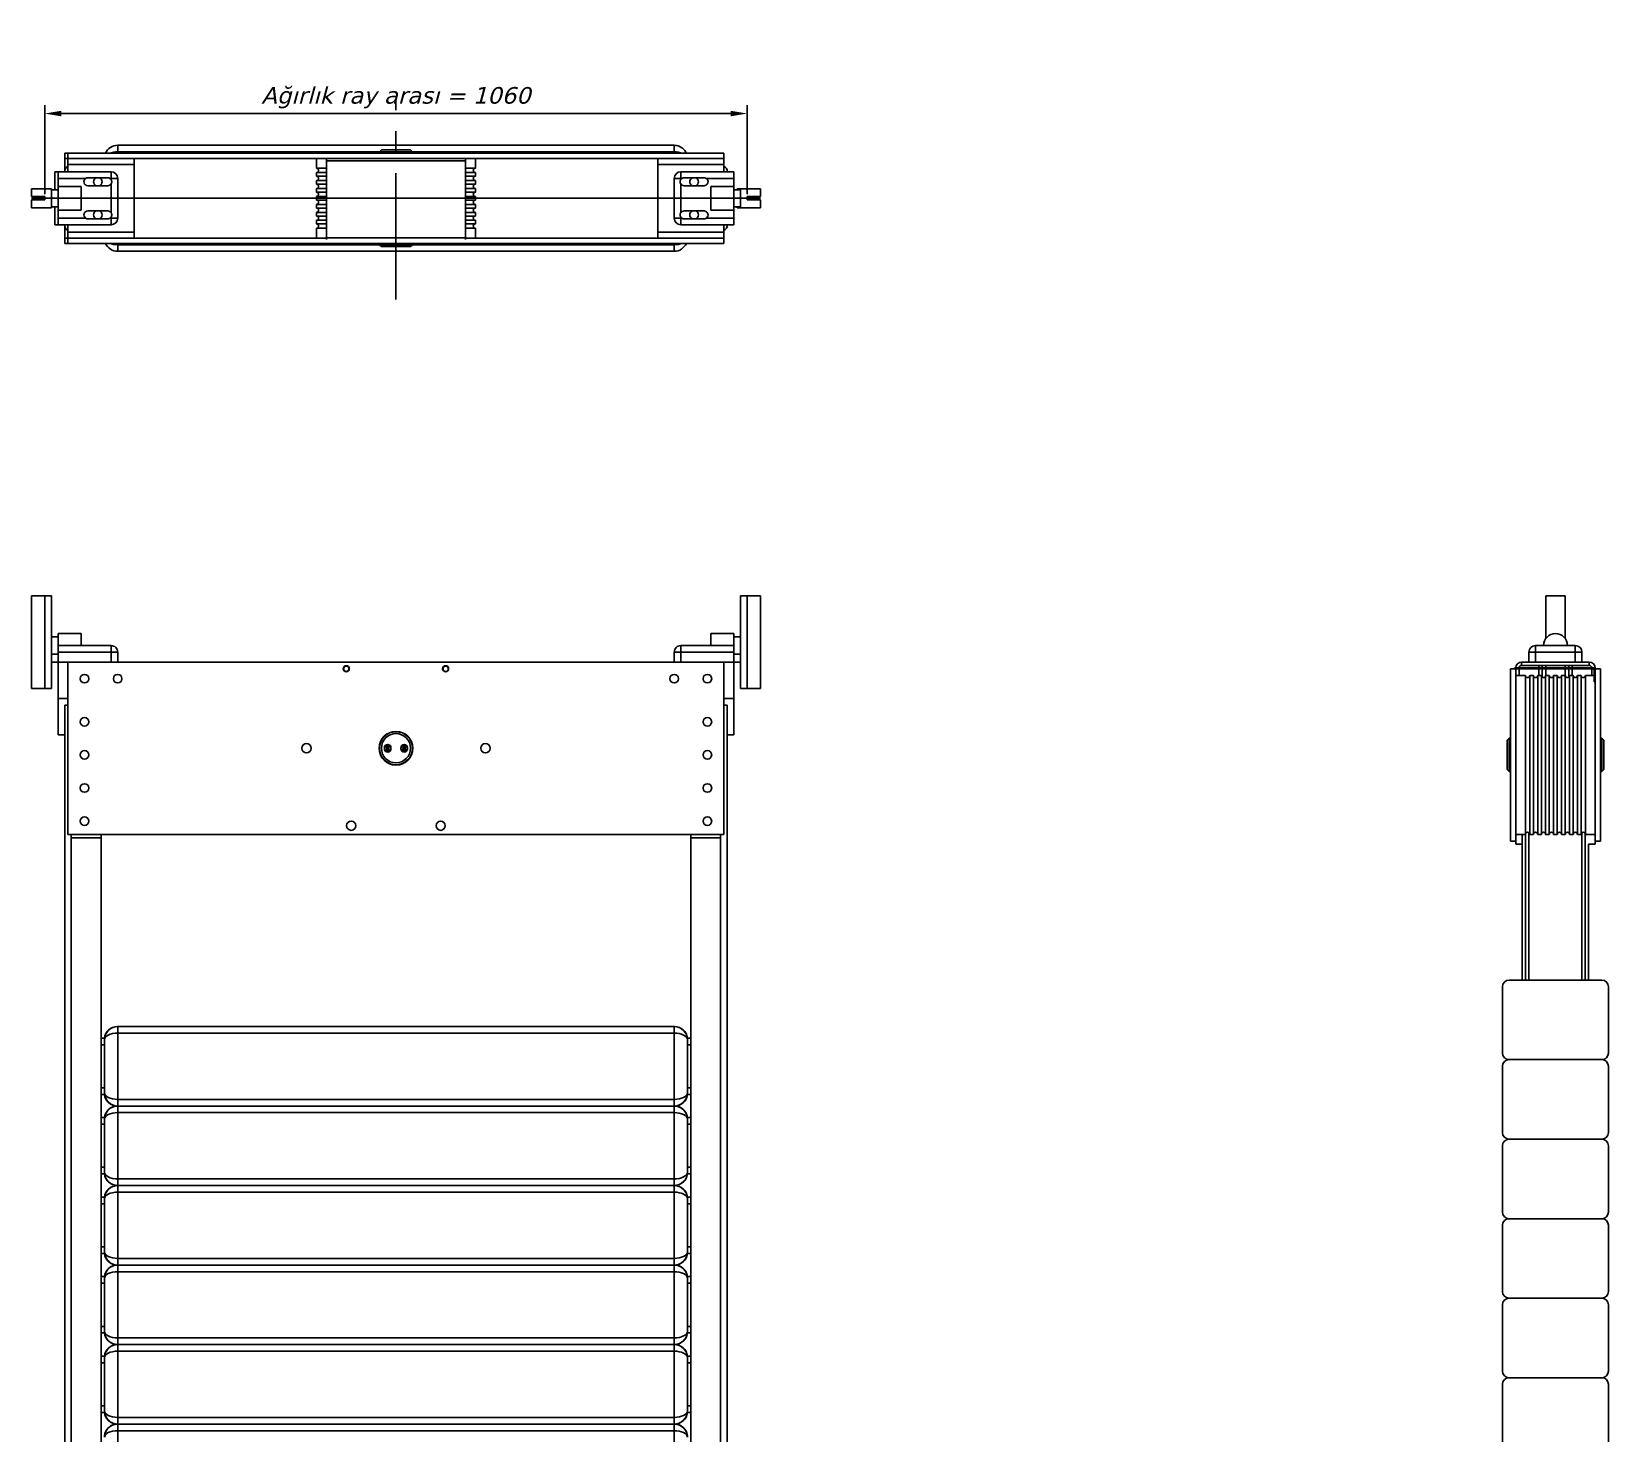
# Model space of a CAD drawing. Header units: millimetres. Extents: x 1150 to 3530, y 700 to 4932.
# Drawn here: x 1150 to 3530, y 2816 to 4932 of the extents above; entities that cross this region are included whole.
import ezdxf

# ---------------------------------------------------------------- set-up
doc = ezdxf.new("R2010")
doc.units = ezdxf.units.MM
for name, pattern in [('CENTER2', [28.575, 19.05, -3.175, 3.175, -3.175]), ('CENTERX2', [4, 2.5, -0.5, 0.5, -0.5]), ('SLD-Solid', [0])]:
    doc.linetypes.add(name, pattern=pattern)
doc.layers.add('EKSEN', color=253, linetype='CENTERX2')
doc.styles.get("Standard").update_dxf_attribs({"font": 'verdanai.ttf'})
doc.dimstyles.new('DimStyleALPx0.5', dxfattribs={"dimscale": 10, "dimtxt": 2.5, "dimasz": 2.5, "dimexe": 1.25, "dimexo": 0.625, "dimtad": 1, "dimdsep": 46, "dimtxsty": 'Standard', "dimcen": 2.5, "dimclrd": 60, "dimclre": 60, "dimadec": 0, "dimazin": 0, "dimtfac": 1, "dimtofl": 0, "dimtmove": 0, "dimatfit": 3, "dimfxl": 1, "dimarcsym": 0})

# ---------------------------------------------------------------- blocks, each defined once
blk = doc.blocks.new('*U3')
at = {"color": 2, "linetype": 'SLD-Solid', "lineweight": 25, "true_color": 0xf1eb1f}
for p, q in [((-520, 3280), (-550, 3280)), ((-550, 3280), (-550, 3140)), ((-520, 3280), (-520, 3140)), ((520, 3280), (550, 3280)), ((520, 3280), (520, 3140)), ((550, 3280), (550, 3140)), ((-520, 3140), (-550, 3140)), ((520, 3140), (550, 3140))]:
    blk.add_line(p, q, dxfattribs=at)
for p, q in [((-530, 3280), (-530, 3140)), ((530, 3280), (530, 3140)), ((-510, 3180), (-510, 3070)), ((510, 3180), (510, 3070))]:
    blk.add_line(p, q)
at = {"color": 7, "linetype": 'SLD-Solid', "lineweight": 25}
for p, q in [((-510, 3218), (-520, 3218)), ((-475, 3223), (-510, 3223)), ((-510, 3205), (-510, 3223)), ((-475, 3205), (-475, 3223)), ((475, 3223), (510, 3223)), ((475, 3205), (475, 3223)), ((510, 3205), (510, 3223)), ((510, 3218), (520, 3218)), ((-520, 3192), (-510, 3192)), ((-510, 3205), (-430, 3205)), ((-510, 3195), (-510, 3205)), ((-510, 3195), (-510, 3180)), ((-430, 3195), (-510, 3195)), ((-430, 3205), (-430, 3195)), ((-430, 3180), (-430, 3195)), ((-420, 3195), (-430, 3195)), ((-420, 3195), (-420, 3180)), ((420, 3195), (430, 3195)), ((420, 3195), (420, 3180)), ((510, 3205), (430, 3205)), ((430, 3205), (430, 3195)), ((430, 3195), (510, 3195)), ((430, 3180), (430, 3195)), ((510, 3195), (510, 3205)), ((510, 3195), (510, 3180)), ((520, 3192), (510, 3192)), ((-510, 3180), (-520, 3180)), ((-510, 3180), (-495, 3180)), ((-510, 3180), (-495, 3180)), ((510, 3180), (495, 3180)), ((510, 3180), (495, 3180)), ((510, 3180), (520, 3180)), ((-495, 3125), (-510, 3125)), ((495, 3125), (510, 3125)), ((-510, 3070), (-500, 3070)), ((510, 3070), (500, 3070))]:
    blk.add_line(p, q, dxfattribs=at)
at = {"color": 7, "linetype": 'Continuous', "lineweight": 25}
for p, q in [((0, 3180), (-495, 3180)), ((-495, 3180), (-495, 2920)), ((0, 3180), (495, 3180)), ((495, 3180), (495, 2920)), ((-500, 250), (-500, 3115)), ((-495, 3115), (-500, 3115)), ((495, 3115), (500, 3115)), ((500, 250), (500, 3115)), ((-495, 2920), (0, 2920)), ((-490, 2915), (-490, 2920)), ((-445, 2915), (-490, 2915)), ((-490, 265), (-490, 2915)), ((-445, 2920), (-445, 2915)), ((-445, 265), (-445, 2915)), ((495, 2920), (0, 2920)), ((445, 2920), (445, 2915)), ((445, 2915), (490, 2915)), ((445, 265), (445, 2915)), ((490, 2915), (490, 2920)), ((490, 265), (490, 2915)), ((-420, 2630), (-420, 2620)), ((-420, 2630), (0, 2630)), ((0, 2620), (-420, 2620)), ((-420, 2620), (-420, 2520)), ((420, 2630), (0, 2630)), ((0, 2620), (420, 2620)), ((420, 2630), (420, 2620)), ((420, 2620), (420, 2520)), ((-445, 2612.5), (-440, 2612.5)), ((-440, 2612.5), (-440, 2610)), ((-440, 2530), (-440, 2610)), ((440, 2612.5), (440, 2610)), ((445, 2612.5), (440, 2612.5)), ((440, 2530), (440, 2610)), ((-440, 2527.5), (-445, 2527.5)), ((-440, 2529.4), (-440, 2527.5)), ((440, 2529.4), (440, 2527.5)), ((440, 2527.5), (445, 2527.5)), ((-420, 2520), (-420, 2510)), ((-420, 2520), (0, 2520)), ((0, 2510), (-420, 2510)), ((-420, 2510), (-420, 2500)), ((0, 2500), (-420, 2500)), ((-420, 2500), (-420, 2400)), ((420, 2520), (0, 2520)), ((0, 2510), (420, 2510)), ((0, 2500), (420, 2500)), ((420, 2520), (420, 2510)), ((420, 2510), (420, 2500)), ((420, 2500), (420, 2400)), ((-445, 2492.5), (-440, 2492.5)), ((-440, 2492.5), (-440, 2490)), ((-440, 2410), (-440, 2490)), ((440, 2492.5), (440, 2490)), ((445, 2492.5), (440, 2492.5)), ((440, 2410), (440, 2490)), ((-440, 2407.5), (-445, 2407.5)), ((-440, 2409.4), (-440, 2407.5)), ((440, 2409.4), (440, 2407.5)), ((440, 2407.5), (445, 2407.5)), ((-420.8, 2390), (-420, 2390)), ((-420, 2400), (-420, 2390)), ((-420, 2400), (0, 2400)), ((-420, 2390), (-420, 2380)), ((-420, 2390), (0, 2390)), ((420, 2400), (0, 2400)), ((420, 2390), (0, 2390)), ((420, 2400), (420, 2390)), ((420.8, 2390), (420, 2390)), ((420, 2390), (420, 2380)), ((-445, 2372.5), (-440, 2372.5)), ((-440, 2372.5), (-440, 2370)), ((-440, 2290), (-440, 2370)), ((0, 2380), (-420, 2380)), ((-420, 2380), (-420, 2280)), ((0, 2380), (420, 2380)), ((420, 2380), (420, 2280)), ((440, 2372.5), (440, 2370)), ((445, 2372.5), (440, 2372.5)), ((440, 2290), (440, 2370)), ((-440, 2287.5), (-445, 2287.5)), ((-440, 2289.4), (-440, 2287.5)), ((440, 2289.4), (440, 2287.5)), ((440, 2287.5), (445, 2287.5)), ((-420.8, 2270), (-420, 2270)), ((-420, 2280), (-420, 2270)), ((-420, 2280), (0, 2280)), ((0, 2270), (-420, 2270)), ((-420, 2270), (-420, 2260)), ((420, 2280), (0, 2280)), ((0, 2270), (420, 2270)), ((420, 2280), (420, 2270)), ((420.8, 2270), (420, 2270)), ((420, 2270), (420, 2260)), ((-445, 2252.5), (-440, 2252.5)), ((-440, 2252.5), (-440, 2250)), ((-440, 2170), (-440, 2250)), ((-420, 2260), (-420, 2160)), ((0, 2260), (-420, 2260)), ((0, 2260), (420, 2260)), ((420, 2260), (420, 2160)), ((440, 2252.5), (440, 2250)), ((445, 2252.5), (440, 2252.5)), ((440, 2170), (440, 2250)), ((-440, 2167.5), (-445, 2167.5)), ((-440, 2169.4), (-440, 2167.5)), ((440, 2169.4), (440, 2167.5)), ((440, 2167.5), (445, 2167.5)), ((-420.8, 2150), (-420, 2150)), ((-420, 2160), (0, 2160)), ((-420, 2160), (-420, 2150)), ((0, 2150), (-420, 2150)), ((-420, 2150), (-420, 2140)), ((420, 2160), (0, 2160)), ((0, 2150), (420, 2150)), ((420, 2160), (420, 2150)), ((420.8, 2150), (420, 2150)), ((420, 2150), (420, 2140)), ((-445, 2132.5), (-440, 2132.5)), ((-440, 2132.5), (-440, 2130)), ((-440, 2050), (-440, 2130)), ((0, 2140), (-420, 2140)), ((-420, 2140), (-420, 2040)), ((0, 2140), (420, 2140)), ((420, 2140), (420, 2040)), ((440, 2132.5), (440, 2130)), ((445, 2132.5), (440, 2132.5)), ((440, 2050), (440, 2130)), ((-440, 2047.5), (-445, 2047.5)), ((-440, 2049.4), (-440, 2047.5)), ((440, 2049.4), (440, 2047.5)), ((440, 2047.5), (445, 2047.5)), ((-420.8, 2030), (-420, 2030)), ((-420, 2040), (0, 2040)), ((-420, 2040), (-420, 2030)), ((0, 2030), (-420, 2030)), ((-420, 2030), (-420, 2020)), ((420, 2040), (0, 2040)), ((0, 2030), (420, 2030)), ((420, 2040), (420, 2030)), ((420.8, 2030), (420, 2030)), ((420, 2030), (420, 2020)), ((0, 2020), (-420, 2020)), ((-420, 2020), (-420, 1920)), ((0, 2020), (420, 2020)), ((420, 2020), (420, 1920))]:
    blk.add_line(p, q, dxfattribs=at)
at = {"color": 8, "linetype": 'Continuous', "lineweight": 25}
for p, q in [((-440, 2602.5), (-445, 2602.5)), ((440, 2602.5), (445, 2602.5)), ((-445, 2537.5), (-440, 2537.5)), ((445, 2537.5), (440, 2537.5)), ((-440, 2482.5), (-445, 2482.5)), ((440, 2482.5), (445, 2482.5)), ((-445, 2417.5), (-440, 2417.5)), ((445, 2417.5), (440, 2417.5)), ((-440, 2362.5), (-445, 2362.5)), ((440, 2362.5), (445, 2362.5)), ((-445, 2297.5), (-440, 2297.5)), ((445, 2297.5), (440, 2297.5)), ((-440, 2242.5), (-445, 2242.5)), ((440, 2242.5), (445, 2242.5)), ((-445, 2177.5), (-440, 2177.5)), ((445, 2177.5), (440, 2177.5)), ((-440, 2122.5), (-445, 2122.5)), ((440, 2122.5), (445, 2122.5)), ((-445, 2057.5), (-440, 2057.5)), ((445, 2057.5), (440, 2057.5))]:
    blk.add_line(p, q, dxfattribs=at)
at = {"color": 7, "linetype": 'Continuous', "lineweight": 25, "flags": 128}
for points in [[(-440, 2409.5), (-439.7, 2406.7), (-439.7, 2406.4)], [(440, 2409.5), (439.7, 2406.7), (439.7, 2406.4)], [(-440, 2289.5), (-439.7, 2286.7), (-439.7, 2286.4)], [(440, 2289.5), (439.7, 2286.7), (439.7, 2286.4)], [(-440, 2169.5), (-439.7, 2166.7), (-439.7, 2166.4)], [(440, 2169.5), (439.7, 2166.7), (439.7, 2166.4)], [(-440, 2049.5), (-439.7, 2046.7), (-439.7, 2046.4)], [(440, 2049.5), (439.7, 2046.7), (439.7, 2046.4)]]:
    blk.add_lwpolyline(points, dxfattribs=at)
at = {"color": 7, "linetype": 'Continuous', "lineweight": 25}
for centre, radius in [((-75, 3170), 4.5), ((-75, 3170), 4), ((75, 3170), 4.5), ((75, 3170), 4), ((-470, 3155), 6.5), ((-420, 3155), 6.5), ((420, 3155), 6.5), ((470, 3155), 6.5), ((-470, 3090), 6.5), ((470, 3090), 6.5), ((0, 3050), 25.5), ((0, 3050), 25.5), ((0, 3050), 25), ((0, 3050), 25), ((0, 3050), 22), ((0, 3050), 22), ((-470, 3040), 6.5), ((-135, 3050), 7), ((-12.5, 3050.7), 5), ((-12.5, 3049.3), 5), ((-12.5, 3050.7), 2), ((-12.5, 3049.3), 2), ((12.5, 3050.7), 5), ((12.5, 3049.3), 5), ((12.5, 3050.7), 2), ((12.5, 3049.3), 2), ((135, 3050), 7), ((470, 3040), 6.5), ((-470, 2990), 6.5), ((470, 2990), 6.5), ((-470, 2940), 6.5), ((-67.5, 2933.1), 7), ((67.5, 2933.1), 7), ((470, 2940), 6.5)]:
    blk.add_circle(centre, radius, dxfattribs=at)
at = {"color": 7, "linetype": 'SLD-Solid', "lineweight": 25}
for centre, start, end in [((-430, 3195), 359.9996, 90.002), ((430, 3195), 89.998, 180.0004)]:
    blk.add_arc(centre, 10, start, end, dxfattribs=at)
at = {"color": 7, "linetype": 'Continuous', "lineweight": 25}
for centre, start, end in [((-420, 2610), 90, 180), ((-420.2, 2610), 90, 172.8192), ((420, 2610), 0, 90), ((420.2, 2610), 7.1808, 90), ((-420, 2530), 180, 270), ((-420, 2530), 181.312, 269.8941), ((-420.2, 2530), 187.1808, 270), ((420, 2530), 270, 0), ((420, 2530), 270.1059, 358.688), ((420.2, 2530), 270, 352.8192), ((-420, 2490), 90, 180), ((-420.2, 2490), 90, 172.8192), ((420, 2490), 0, 90), ((420.2, 2490), 7.1808, 90), ((-420, 2410), 180, 270), ((-420.2, 2410), 187.1808, 270), ((420, 2410), 270, 0), ((420.2, 2410), 270, 352.8192), ((-420, 2370), 90, 180), ((-420.2, 2370), 90, 172.8192), ((-420, 2410), 220.765, 241.0425), ((420, 2370), 0, 90), ((420.2, 2370), 7.1808, 90), ((420, 2410), 298.9575, 319.235), ((-420, 2290), 180, 270), ((-420.2, 2290), 187.1808, 270), ((420, 2290), 270, 0), ((420.2, 2290), 270, 352.8192), ((-420, 2250), 90, 180), ((-420.2, 2250), 90, 172.8192), ((-420, 2290), 220.7673, 241.0401), ((420, 2250), 0, 90), ((420.2, 2250), 7.1808, 90), ((420, 2290), 298.9599, 319.2327), ((-420, 2170), 180, 270), ((-420.2, 2170), 187.1808, 270), ((420, 2170), 270, 0), ((420.2, 2170), 270, 352.8192), ((-420, 2130), 90, 180), ((-420.2, 2130), 90, 172.8192), ((-420, 2170), 220.7673, 241.0401), ((420, 2130), 0, 90), ((420.2, 2130), 7.1808, 90), ((420, 2170), 298.9599, 319.2327), ((-420, 2050), 180, 270), ((-420.2, 2050), 187.1808, 270), ((420, 2050), 270, 0), ((420.2, 2050), 270, 352.8192), ((-420, 2010), 90, 180), ((-420.2, 2010), 90, 172.8192), ((-420, 2050), 220.7633, 241.0434), ((420, 2010), 0, 90), ((420.2, 2010), 7.1808, 90), ((420, 2050), 298.9566, 319.2367)]:
    blk.add_arc(centre, 20, start, end, dxfattribs=at)
for centre, start_param, end_param in [((-420, 2610), 1.570796, 3.141593), ((-420, 2530), 3.141593, 4.712389), ((-420, 2490), 1.570796, 3.141593), ((-420, 2410), 3.141593, 4.712389), ((-420, 2370), 1.570796, 3.141593), ((-420, 2290), 3.141593, 4.712389), ((-420, 2250), 1.570796, 3.141593), ((-420, 2170), 3.141593, 4.712389), ((-420, 2130), 1.570796, 3.141593), ((-420, 2050), 3.141593, 4.712389), ((-420, 2010), 1.570796, 3.141593)]:
    blk.add_ellipse(centre, major_axis=(20, 0), ratio=0.5, start_param=start_param, end_param=end_param, dxfattribs=at)
at = {"color": 7, "linetype": 'Continuous', "lineweight": 25, "extrusion": (0, 0, -1)}
for centre, start_param, end_param in [((420, 2610), 1.570796, 3.141593), ((420, 2530), 3.141593, 4.712389), ((420, 2490), 1.570796, 3.141593), ((420, 2410), 3.141593, 4.712389), ((420, 2370), 1.570796, 3.141593), ((420, 2290), 3.141593, 4.712389), ((420, 2250), 1.570796, 3.141593), ((420, 2170), 3.141593, 4.712389), ((420, 2130), 1.570796, 3.141593), ((420, 2050), 3.141593, 4.712389), ((420, 2010), 1.570796, 3.141593)]:
    blk.add_ellipse(centre, major_axis=(-20, 0), ratio=0.5, start_param=start_param, end_param=end_param, dxfattribs=at)
blk = doc.blocks.new('AABBPalangalıAğırlıkYandan')
blk.add_wipeout([(0, 0), (-14.5, 0), (-14.5, 64.3), (-18, 75), (-30, 75), (-37.1, 77.9), (-40, 85), (-40, 100), (-68, 100), (-68, 210), (-77.1, 212.9), (-80, 220), (-80, 2720), (-77.1, 2727.1), (-70, 2730), (-50, 2730), (-50, 2935), (-60, 2935), (-60, 2940), (-68, 2940), (-68, 3045), (-70, 3045), (-73, 3048), (-73, 3092), (-70, 3095), (-68, 3095), (-68, 3200), (-62.4, 3200), (-61.1, 3201.1), (-60, 3201.5), (-57.2, 3207.5), (-51, 3210), (-40, 3210), (-40, 3225), (-37.1, 3232.1), (-30, 3235), (-18, 3235), (-14.5, 3245.7), (-14.5, 3310), (0, 3310), (14.5, 3310), (14.5, 3245.7), (18, 3235), (30, 3235), (37.1, 3232.1), (40, 3225), (40, 3210), (51, 3210), (57.2, 3207.5), (60, 3201.5), (61.1, 3201.1), (62.4, 3200), (68, 3200), (68, 3095), (70, 3095), (73, 3092), (73, 3048), (70, 3045), (68, 3045), (68, 2940), (60, 2940), (60, 2935), (50, 2935), (50, 2730), (70, 2730), (77.1, 2727.1), (80, 2720), (80, 220), (77.1, 212.9), (68, 210), (68, 100), (40, 100), (40, 85), (37.1, 77.9), (30, 75), (18, 75), (14.5, 64.3), (14.5, 0)])
at = {"color": 7, "linetype": 'Continuous', "lineweight": 25}
for p, q in [((-14.5, 3310), (14.5, 3310)), ((-14.5, 3310), (-14.5, 3245.7)), ((14.5, 3310), (14.5, 3245.7)), ((-40, 3225), (-30, 3225)), ((-40, 3225), (-40, 3210)), ((-30, 3235), (-30, 3225)), ((-28.3, 3235), (-30, 3235)), ((-30, 3225), (30, 3225)), ((-30, 3210), (-30, 3225)), ((21.7, 3235), (-21.7, 3235)), ((30, 3235), (28.3, 3235)), ((30, 3235), (30, 3225)), ((30, 3225), (30, 3210)), ((30, 3225), (40, 3225)), ((40, 3210), (40, 3225)), ((-68, 3200), (-60, 3200)), ((-68, 3200), (-68, 2940)), ((-60, 3200), (-60, 2940)), ((-60, 3190), (-45.3, 3190)), ((-59.5, 3200), (-59.5, 3201.5)), ((-59.5, 3201.5), (56.5, 3201.5)), ((-59.5, 3200), (56.5, 3200)), ((-55, 3200), (-55, 3190)), ((-51, 3205), (-51, 3210)), ((-51, 3210), (51, 3210)), ((-51, 3205), (51, 3205)), ((-25, 3205), (-25, 3201.5)), ((-25, 3200), (-25, 3190)), ((-14.5, 3205), (-14.5, 3201.5)), ((-14.5, 3200), (-14.5, 3190)), ((14.5, 3205), (14.5, 3201.5)), ((14.5, 3200), (14.5, 3190)), ((25, 3205), (25, 3201.5)), ((25, 3200), (25, 3190)), ((45.2, 3190), (58.5, 3190)), ((51, 3205), (51, 3210)), ((55, 3190), (55, 3200)), ((56.5, 3200), (56.5, 3201.5)), ((58.5, 3198), (60, 3198)), ((58.5, 3180), (58.5, 3198)), ((60, 3200), (60, 3201)), ((60, 3200), (68, 3200)), ((60, 3200), (60, 2940)), ((68, 3200), (68, 2940)), ((60, 3180), (58.5, 3180)), ((-73, 3092), (-70, 3095)), ((-70, 3095), (-68, 3095)), ((-70, 3045), (-70, 3095)), ((68, 3095), (70, 3095)), ((70, 3095), (73, 3092)), ((70, 3095), (70, 3071.5)), ((-73, 3092), (-73, 3048)), ((70, 3071.5), (70, 3045)), ((73, 3071.3), (73, 3092)), ((73, 3048), (73, 3071.3)), ((-70, 3045), (-73, 3048)), ((73, 3048), (70, 3045)), ((-68, 3045), (-70, 3045)), ((70, 3045), (68, 3045)), ((-45, 2730), (-45, 2951.3)), ((45, 2730), (45, 2951.3)), ((-60, 2940), (-68, 2940)), ((-45.3, 2950), (-60, 2950)), ((-60, 2940), (-60, 2935)), ((-60, 2935), (-50, 2935)), ((-50, 2730), (-50, 2950)), ((60, 2950), (45.2, 2950)), ((50, 2730), (50, 2935)), ((60, 2935), (50, 2935)), ((68, 2940), (60, 2940)), ((60, 2940), (60, 2935)), ((-80, 2620), (-80, 2720)), ((70, 2730), (-70, 2730)), ((80, 2620), (80, 2720)), ((-80, 2500), (-80, 2600)), ((70, 2610), (-70, 2610)), ((80, 2500), (80, 2600)), ((-80, 2380), (-80, 2480)), ((70, 2490), (-70, 2490)), ((80, 2380), (80, 2480)), ((-80, 2260), (-80, 2360)), ((70, 2370), (-70, 2370)), ((80, 2260), (80, 2360)), ((-80, 2140), (-80, 2240)), ((70, 2250), (-70, 2250)), ((80, 2140), (80, 2240)), ((-80, 2020), (-80, 2120)), ((70, 2130), (-70, 2130)), ((80, 2020), (80, 2120))]:
    blk.add_line(p, q, dxfattribs=at)
at = {"color": 2, "linetype": 'Continuous', "lineweight": 25}
for p, q in [((-45.3, 2950), (-45.3, 3190)), ((-38.8, 3190), (-33.2, 3190)), ((-38.8, 3190), (-38.8, 2950)), ((-33.2, 2950), (-33.2, 3190)), ((-26.7, 3190), (-21.3, 3190)), ((-26.7, 3190), (-26.7, 2950)), ((-21.3, 2950), (-21.3, 3190)), ((-14.8, 3190), (-9.3, 3190)), ((-14.8, 3190), (-14.8, 2950)), ((-9.3, 2950), (-9.3, 3190)), ((-2.8, 3190), (2.8, 3190)), ((-2.8, 3190), (-2.8, 2950)), ((2.8, 2950), (2.8, 3190)), ((9.3, 3190), (14.8, 3190)), ((9.3, 3190), (9.3, 2950)), ((14.8, 2950), (14.8, 3190)), ((21.3, 3190), (26.7, 3190)), ((21.3, 3190), (21.3, 2950)), ((26.7, 2950), (26.7, 3190)), ((33.2, 3190), (38.8, 3190)), ((33.2, 3190), (33.2, 2950)), ((38.8, 2950), (38.8, 3190)), ((45.2, 3190), (45.2, 2950)), ((-33.2, 2950), (-38.8, 2950)), ((-21.3, 2950), (-26.7, 2950)), ((-9.3, 2950), (-14.8, 2950)), ((2.8, 2950), (-2.8, 2950)), ((14.8, 2950), (9.3, 2950)), ((26.7, 2950), (21.3, 2950)), ((38.8, 2950), (33.2, 2950))]:
    blk.add_line(p, q, dxfattribs=at)
at = {"color": 8, "linetype": 'Continuous', "lineweight": 25}
for p, q in [((-20, 3205), (-20, 3201.5)), ((-20, 3200), (-20, 3187.4)), ((20, 3205), (20, 3201.5)), ((20, 3200), (20, 3187.4)), ((58.3, 3201), (60, 3201)), ((-40, 2730), (-40, 2952.6)), ((40, 2730), (40, 2952.6))]:
    blk.add_line(p, q, dxfattribs=at)
at = {"color": 7, "linetype": 'Continuous', "lineweight": 25, "flags": 128}
blk.add_lwpolyline([(-60, 3199.9), (-59.9, 3200), (-59.5, 3200)], dxfattribs=at)
at = {"color": 7, "linetype": 'Continuous', "lineweight": 25}
for centre, radius, start, end in [((0, 3235), 18, 0, 180), ((-30, 3225), 10, 90, 180), ((30, 3225), 10, 0, 90), ((-59.5, 3198), 3.5, 90, 145.1501), ((-51, 3201), 9, 90, 177.0332), ((-51, 3201), 4, 90, 172.8192), ((51, 3201), 9, 0, 90), ((51, 3201), 4, 7.1808, 90), ((56.5, 3198), 3.5, 0, 90), ((56.5, 3198), 2, 0, 90), ((-70, 2720), 10, 90, 180), ((70, 2720), 10, 0, 90), ((-70, 2620), 10, 180, 270), ((70, 2620), 10, 270, 0), ((-70, 2600), 10, 90, 180), ((70, 2600), 10, 0, 90), ((-70, 2500), 10, 180, 270), ((70, 2500), 10, 270, 0), ((-70, 2480), 10, 90, 180), ((70, 2480), 10, 0, 90), ((-70, 2380), 10, 180, 270), ((70, 2380), 10, 270, 0), ((-70, 2360), 10, 90, 180), ((70, 2360), 10, 0, 90), ((-70, 2260), 10, 180, 270), ((-70, 2240), 10, 90, 180), ((70, 2260), 10, 270, 0), ((70, 2240), 10, 0, 90), ((-70, 2140), 10, 180, 270), ((-70, 2120), 10, 90, 180), ((70, 2140), 10, 270, 0), ((70, 2120), 10, 0, 90)]:
    blk.add_arc(centre, radius, start, end, dxfattribs=at)
at = {"color": 2, "linetype": 'Continuous', "lineweight": 25}
for centre, start, end in [((-42, 3190), 180, 0), ((-30, 3190), 180, 0), ((-18, 3190), 180, 0), ((-6, 3190), 180, 0), ((6, 3190), 180, 0), ((18, 3190), 180, 0), ((30, 3190), 180, 0), ((42, 3190), 180, 0), ((-42, 2950), 0, 180), ((-30, 2950), 0, 180), ((-18, 2950), 0, 180), ((-6, 2950), 0, 180), ((6, 2950), 0, 180), ((18, 2950), 0, 180), ((30, 2950), 0, 180), ((42, 2950), 0, 180)]:
    blk.add_arc(centre, 3.25, start, end, dxfattribs=at)
at = {"color": 7, "linetype": 'Continuous', "lineweight": 25}
for points, knots in [([(-21.7, 3235), (-22.3, 3235), (-23.5, 3235), (-25.5, 3234.9), (-27.2, 3235), (-28, 3235), (-28.3, 3235)], [0, 0, 0, 0, 0.287561, 0.575098, 0.861892, 1, 1, 1, 1]), ([(28.3, 3235), (27.7, 3235), (26.5, 3235), (24.5, 3234.9), (22.8, 3235), (22, 3235), (21.7, 3235)], [0, 0, 0, 0, 0.2875453, 0.5750829, 0.8618773, 1, 1, 1, 1])]:
    blk.add_open_spline(points, degree=3, knots=knots, dxfattribs=at)
blk = doc.blocks.new('*D8')
at = {"color": 60, "linetype": 'ByBlock', "lineweight": -2, "transparency": 16777216}
for p, q in [((-530, 6.2), (-530, 140.4)), ((-505, 127.9), (505, 127.9)), ((530, 6.2), (530, 140.4))]:
    blk.add_line(p, q, dxfattribs=at)
at = {"color": 60, "transparency": 16777216}
for points in [[(-505, 132.1), (-505, 123.7), (-530, 127.9)], [(505, 132.1), (505, 123.7), (530, 127.9)]]:
    blk.add_solid(points, dxfattribs=at)
at = {"layer": 'Defpoints', "color": 0, "transparency": 16777216}
for p in [(530, 127.9), (-530, 0), (530, 0)]:
    blk.add_point(p, dxfattribs=at)
at = {"color": 0, "transparency": 16777216, "insert": (0, 151.8), "char_height": 25, "attachment_point": 5}
blk.add_mtext('Ağırlık ray arası = 1060', dxfattribs=at)
blk = doc.blocks.new('*U7')
at = {"layer": 'EKSEN', "color": 0, "linetype": 'CENTER2', "ltscale": 10, "transparency": 16777216}
blk.add_line((0, -72.5), (0, 230), dxfattribs=at)
blk = doc.blocks.new('*U6')
at = {"color": 7, "linetype": 'Continuous', "lineweight": 25}
for p, q in [((-420, 80), (-420, 70)), ((-420, 80), (420, 80)), ((-22, 73), (-25, 70)), ((-22, 73), (22, 73)), ((25, 70), (22, 73)), ((420, 70), (420, 80)), ((-500, 60), (-500, 68)), ((-495, 68), (-500, 68)), ((-500, 40), (-500, 60)), ((-495, 60), (-500, 60)), ((-495, 60), (-495, 68)), ((495, 68), (-495, 68)), ((-495, 51), (-495, 60)), ((-395, 60), (-495, 60)), ((-395, 51), (-495, 51)), ((-495, 40), (-495, 51)), ((-395, 60), (-395, 51)), ((395, 60), (-395, 60)), ((-395, 51), (-395, -51)), ((-120, 60), (-120, 45.25)), ((-105, 56.5), (-105, 60)), ((-105, -59.5), (-105, 56.5)), ((105, 56.5), (-105, 56.5)), ((-25, 70), (-25, 68)), ((-24.958, 70), (-25, 70)), ((25, 70), (-24.958, 70)), ((25, 68), (25, 70)), ((105, 60), (105, 56.5)), ((105, 56.5), (105, -59.5)), ((120, 45.25), (120, 60)), ((395, 51), (395, 60)), ((495, 60), (395, 60)), ((395, -51), (395, 51)), ((495, 51), (395, 51)), ((495, 60), (495, 68)), ((495, 60), (495, 51)), ((495, 51), (495, 40)), ((-515, 13), (-515, 40)), ((-515, 40), (-510, 40)), ((-510, 40), (-430, 40)), ((-510, 30), (-510, 40)), ((-468.317, 30), (-510, 30)), ((-510, 30), (-510, 18)), ((-435, 31), (-465, 31)), ((-430, 30), (-431.683, 30)), ((-430, 30), (-430, 40)), ((-430, 30), (-420, 30)), ((-430, 28.317), (-430, 30)), ((-420, 30), (-420, -30)), ((-105, 45.25), (-120, 45.25)), ((-120, 38.75), (-120, 33.25)), ((-120, 38.75), (-119.796, 38.75)), ((-105, 33.25), (-120, 33.25)), ((-120, 26.75), (-120, 21.25)), ((-120, 26.75), (-119.796, 26.75)), ((-119.796, 38.75), (-105, 38.75)), ((-119.796, 26.75), (-105, 26.75)), ((120, 45.25), (105, 45.25)), ((105, 38.75), (120, 38.75)), ((120, 33.25), (105, 33.25)), ((105, 26.75), (120, 26.75)), ((120, 33.25), (120, 38.75)), ((120, 21.25), (120, 26.75)), ((420, -30), (420, 30)), ((430, 30), (420, 30)), ((430, 30), (430, 40)), ((430, 40), (510, 40)), ((430, 30), (430, 28.317)), ((431.683, 30), (430, 30)), ((465, 31), (435, 31)), ((510, 30), (468.317, 30)), ((510, 40), (510, 30)), ((510, 18), (510, 30)), ((-550, 14.5), (-520, 14.5)), ((-550, 2.5), (-550, 14.5)), ((-530, 2.5), (-550, 2.5)), ((-530, -2.5), (-530, 2.5)), ((-520, 14.5), (-520, -14.5)), ((-510, 13), (-520, 13)), ((-510, 18), (-475, 18)), ((-510, -18), (-510, 18)), ((-475, -18), (-475, 18)), ((-465, 19), (-435, 19)), ((-430, -21.683), (-430, 21.683)), ((-105, 21.25), (-120, 21.25)), ((-120, 14.75), (-120, 9.25)), ((-120, 14.75), (-119.796, 14.75)), ((-105, 9.25), (-120, 9.25)), ((-120, 2.75), (-120, -2.75)), ((-120, 2.75), (-119.796, 2.75)), ((-119.796, 14.75), (-105, 14.75)), ((-119.796, 2.75), (-105, 2.75)), ((120, 21.25), (105, 21.25)), ((105, 14.75), (120, 14.75)), ((120, 9.25), (105, 9.25)), ((105, 2.75), (120, 2.75)), ((120, 9.25), (120, 14.75)), ((120, -2.75), (120, 2.75)), ((430, 21.683), (430, -21.683)), ((435, 19), (465, 19)), ((475, 18), (510, 18)), ((475, 18), (475, -18)), ((510, 18), (510, -18)), ((520, 13), (510, 13)), ((515, 14.5), (515, 13)), ((520, 14.5), (515, 14.5)), ((520, -14.5), (520, 14.5)), ((520, 14.5), (550, 14.5)), ((550, 2.5), (530, 2.5)), ((530, 2.5), (530, -2.5)), ((550, 14.5), (550, 2.5)), ((-550, -14.5), (-550, -2.5)), ((-550, -2.5), (-530, -2.5)), ((-520, -14.5), (-550, -14.5)), ((-520, -13), (-510, -13)), ((-515, -40), (-515, -13)), ((-475, -18), (-510, -18)), ((-510, -18), (-510, -30)), ((-435, -19), (-465, -19)), ((-105, -2.75), (-120, -2.75)), ((-120, -9.25), (-120, -14.75)), ((-120, -9.25), (-119.796, -9.25)), ((-105, -14.75), (-120, -14.75)), ((-120, -21.25), (-120, -26.75)), ((-120, -21.25), (-119.796, -21.25)), ((-119.796, -9.25), (-105, -9.25)), ((-119.796, -21.25), (-105, -21.25)), ((120, -2.75), (105, -2.75)), ((105, -9.25), (120, -9.25)), ((120, -14.75), (105, -14.75)), ((105, -21.25), (120, -21.25)), ((120, -14.75), (120, -9.25)), ((120, -26.75), (120, -21.25)), ((465, -19), (435, -19)), ((510, -18), (475, -18)), ((510, -13), (520, -13)), ((510, -30), (510, -18)), ((515, -13), (515, -14.5)), ((515, -14.5), (520, -14.5)), ((550, -14.5), (520, -14.5)), ((530, -2.5), (550, -2.5)), ((550, -2.5), (550, -14.5)), ((-510, -40), (-515, -40)), ((-510, -30), (-468.317, -30)), ((-510, -40), (-510, -30)), ((-430, -40), (-510, -40)), ((-500, -60), (-500, -40)), ((-495, -51), (-495, -40)), ((-465, -31), (-435, -31)), ((-431.683, -30), (-430, -30)), ((-430, -30), (-430, -28.317)), ((-430, -30), (-420, -30)), ((-430, -30), (-430, -40)), ((-105, -26.75), (-120, -26.75)), ((-120, -33.25), (-120, -38.75)), ((-120, -33.25), (-119.796, -33.25)), ((-105, -38.75), (-120, -38.75)), ((-120, -45.25), (-120, -60)), ((-120, -45.25), (-119.796, -45.25)), ((-119.796, -33.25), (-105, -33.25)), ((-119.796, -45.25), (-105, -45.25)), ((120, -26.75), (105, -26.75)), ((105, -33.25), (120, -33.25)), ((120, -38.75), (105, -38.75)), ((105, -45.25), (120, -45.25)), ((120, -38.75), (120, -33.25)), ((120, -60), (120, -45.25)), ((430, -30), (420, -30)), ((430, -28.317), (430, -30)), ((430, -30), (430, -40)), ((430, -30), (431.683, -30)), ((510, -40), (430, -40)), ((435, -31), (465, -31)), ((468.317, -30), (510, -30)), ((495, -40), (495, -51)), ((510, -30), (510, -40)), ((-500, -68), (-500, -60)), ((-495, -60), (-500, -60)), ((-495, -68), (-500, -68)), ((-495, -51), (-395, -51)), ((-495, -60), (-495, -51)), ((-495, -60), (-395, -60)), ((-495, -68), (-495, -60)), ((495, -68), (-495, -68)), ((-420, -70), (-420, -80)), ((-395, -51), (-395, -60)), ((-105, -60), (-395, -60)), ((-105, -59.5), (105, -59.5)), ((-105, -62.372), (-105, -59.5)), ((-25, -68), (-25, -70)), ((-25, -70), (-22, -73)), ((-25, -70), (25, -70)), ((22, -73), (25, -70)), ((25, -70), (25, -68)), ((105, -59.5), (105, -62.372)), ((395, -60), (105, -60)), ((395, -60), (395, -51)), ((395, -51), (495, -51)), ((395, -60), (495, -60)), ((420, -80), (420, -70)), ((495, -51), (495, -60)), ((495, -68), (495, -60)), ((420, -80), (-420, -80)), ((22, -73), (-22, -73))]:
    blk.add_line(p, q, dxfattribs=at)
at = {"color": 8, "linetype": 'Continuous', "lineweight": 25}
for p, q in [((-25, 70), (-420, 70)), ((-420, 70), (-420, 68)), ((420, 70), (25, 70)), ((420, 68), (420, 70)), ((-420, -68), (-420, -70)), ((-420, -70), (-25, -70)), ((25, -70), (420, -70)), ((420, -70), (420, -68))]:
    blk.add_line(p, q, dxfattribs=at)
at = {"color": 7, "linetype": 'Continuous', "lineweight": 25}
for centre, radius, start, end in [((-420, 60), 20, 90, 156.421822), ((-490, 40), 10, 120, 180), ((490, 40), 10, 0, 60), ((-465, 25), 6, 123.55731, 270), ((-450, 25), 6.5, 112.619865, 247.380135), ((-450, 25), 6.5, 0, 67.380135), ((-450, 25), 6.5, 292.619865, 0), ((-435, 25), 6, 33.55731, 56.44269), ((-430, 30), 10, 0, 90), ((-120, 42), 3.25, 270, 90), ((-120, 30), 3.25, 270, 90), ((120, 42), 3.25, 90, 270), ((120, 30), 3.25, 90, 270), ((430, 30), 10, 90, 180), ((435, 25), 6, 123.55731, 146.44269), ((450, 25), 6.5, 112.619865, 180), ((450, 25), 6.5, 180, 247.380135), ((450, 25), 6.5, 292.619865, 67.380135), ((465, 25), 6, 270, 56.44269), ((-435, 25), 6, 270, 326.44269), ((-120, 18), 3.25, 270, 90), ((-120, 6), 3.25, 270, 90), ((120, 18), 3.25, 90, 270), ((120, 6), 3.25, 90, 270), ((435, 25), 6, 213.55731, 270), ((-465, -25), 6, 90, 236.44269), ((-450, -25), 6.5, 112.619865, 247.380135), ((-450, -25), 6.5, 0, 67.380135), ((-435, -25), 6, 33.55731, 90), ((-120, -6), 3.25, 270, 90), ((-120, -18), 3.25, 270, 90), ((120, -6), 3.25, 90, 270), ((120, -18), 3.25, 90, 270), ((435, -25), 6, 90, 146.44269), ((450, -25), 6.5, 112.619865, 180), ((450, -25), 6.5, 292.619865, 67.380135), ((465, -25), 6, 303.55731, 90), ((-490, -40), 10, 180, 240), ((-450, -25), 6.5, 292.619865, 0), ((-435, -25), 6, 303.55731, 326.44269), ((-430, -30), 10, 270, 0), ((-120, -30), 3.25, 270, 90), ((-120, -42), 3.25, 270, 90), ((120, -30), 3.25, 90, 270), ((120, -42), 3.25, 90, 270), ((430, -30), 10, 180, 270), ((435, -25), 6, 213.55731, 236.44269), ((450, -25), 6.5, 180, 247.380135), ((490, -40), 10, 300, 0), ((-420, -60), 20, 203.578178, 270), ((420, -60), 20, 270, 336.421822)]:
    blk.add_arc(centre, radius, start, end, dxfattribs=at)
at = {"color": 8, "linetype": 'Continuous', "lineweight": 25}
for centre, start_param, end_param in [((-420, 60), 1.57079633, 2.21429744), ((420, 60), 0.92729522, 1.57079633), ((-420, -60), 4.06888787, 4.71238898), ((420, -60), 4.71238898, 5.35589009)]:
    blk.add_ellipse(centre, major_axis=(20, 0), ratio=0.5, start_param=start_param, end_param=end_param, dxfattribs=at)
at = {"color": 7, "linetype": 'Continuous', "lineweight": 25}
for points, knots in [([(438.196, 68), (437.83, 68.809), (436.944, 70.768), (434.716, 73.614), (431.66, 76.355), (428.024, 78.427), (424.057, 79.757), (421.338, 79.92), (420, 80)], [0, 0, 0, 0, 0.12552808, 0.30409285, 0.48222646, 0.65880718, 0.83203378, 1, 1, 1, 1]), ([(-465, 31), (-465.679, 30.941), (-466.859, 30.838), (-467.882, 30.25), (-468.317, 30)], [0, 0, 0, 0, 0.57486104, 1, 1, 1, 1]), ([(-431.683, 30), (-432.282, 30.326), (-433.322, 30.893), (-434.5, 30.968), (-435, 31)], [0, 0, 0, 0, 0.57489103, 1, 1, 1, 1]), ([(-430, 21.683), (-429.682, 22.282), (-429.047, 23.479), (-428.92, 25.539), (-429.326, 27.186), (-429.835, 28.039), (-430, 28.317)], [0, 0, 0, 0, 0.2875516, 0.57508907, 0.86188763, 1, 1, 1, 1]), ([(430, 28.317), (429.682, 27.718), (429.047, 26.521), (428.92, 24.461), (429.326, 22.814), (429.835, 21.961), (430, 21.683)], [0, 0, 0, 0, 0.28755169, 0.57508857, 0.86188782, 1, 1, 1, 1]), ([(435, 31), (434.321, 30.941), (433.141, 30.838), (432.118, 30.25), (431.683, 30)], [0, 0, 0, 0, 0.574865417, 1, 1, 1, 1]), ([(468.317, 30), (467.718, 30.326), (466.678, 30.893), (465.5, 30.968), (465, 31)], [0, 0, 0, 0, 0.57489103, 1, 1, 1, 1]), ([(-430, -28.317), (-429.682, -27.718), (-429.047, -26.521), (-428.92, -24.461), (-429.326, -22.814), (-429.835, -21.961), (-430, -21.683)], [0, 0, 0, 0, 0.28755194, 0.5750898, 0.8618877, 1, 1, 1, 1]), ([(430, -21.683), (429.682, -22.282), (429.047, -23.479), (428.92, -25.539), (429.326, -27.186), (429.835, -28.039), (430, -28.317)], [0, 0, 0, 0, 0.287551543, 0.575088277, 0.861887893, 1, 1, 1, 1]), ([(-468.317, -30), (-467.718, -30.326), (-466.678, -30.893), (-465.501, -30.968), (-465, -31)], [0, 0, 0, 0, 0.57489129, 1, 1, 1, 1]), ([(-435, -31), (-434.321, -30.941), (-433.141, -30.838), (-432.118, -30.25), (-431.683, -30)], [0, 0, 0, 0, 0.57486864, 1, 1, 1, 1]), ([(431.683, -30), (432.282, -30.326), (433.322, -30.893), (434.499, -30.968), (435, -31)], [0, 0, 0, 0, 0.57488798, 1, 1, 1, 1]), ([(465, -31), (465.679, -30.941), (466.859, -30.838), (467.882, -30.25), (468.317, -30)], [0, 0, 0, 0, 0.57486864, 1, 1, 1, 1])]:
    blk.add_open_spline(points, degree=3, knots=knots, dxfattribs=at)
at = {"layer": 'EKSEN', "linetype": 'CENTER2', "ltscale": 10}
blk.add_line((-550, 0), (550, 0), dxfattribs=at)
blk.add_blockref('*U7', (0, -80.25), dxfattribs=at)
dim = blk.add_linear_dim(base=(530, 127.896), p1=(-530, 0), p2=(530, 0), text='Ağırlık ray arası = <>', dimstyle='DimStyleALPx0.5')
dim.commit()
dim.dimension.update_dxf_attribs({"geometry": '*D8', "text_midpoint": (0, 151.767)})

msp = doc.modelspace()

# ---------------------------------------------------------------- linework, layer by layer
msp.add_line((1170, 4680), (2230, 4680))

# ---------------------------------------------------------------- block references
for name, p in [('*U6', (1700, 4680)), ('*U3', (1700, 800)), ('AABBPalangalıAğırlıkYandan', (3450, 770))]:
    msp.add_blockref(name, p)

doc.saveas('drawing.dxf')
